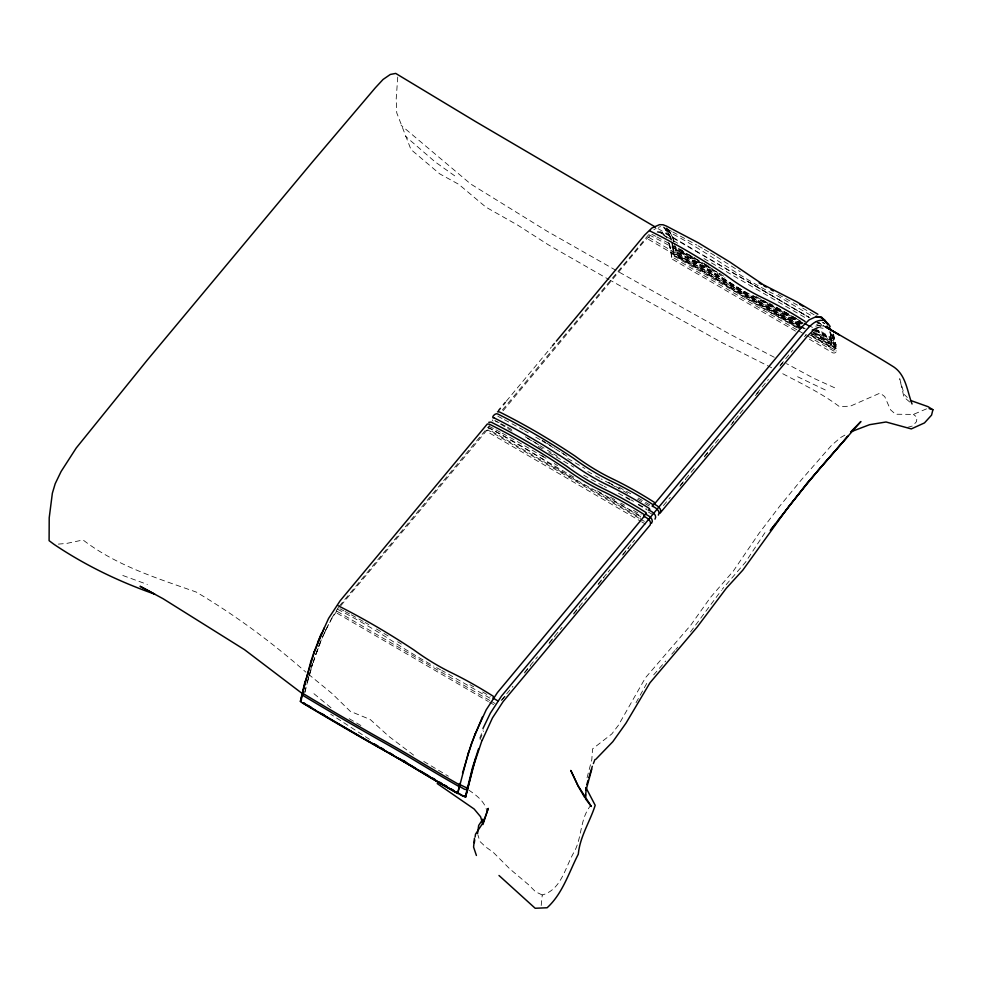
<?xml version="1.0" encoding="UTF-8"?>
<svg xmlns="http://www.w3.org/2000/svg" width="982" height="982" viewBox="0 0 982 982"><rect width="100%" height="100%" fill="white"/><g stroke="black" fill="none" stroke-linecap="round" stroke-linejoin="round"><path stroke-width="0.74" stroke-dasharray="4.91 3.68" d="M397.735 77.05L396.2 99.022L396.74 112.82L410.979 149.546L439.666 173.826L458.79 184.346L485.894 207.128L518.079 225.357L548.079 244.641L609 279.588M809.303 339.158L832.982 352.968C836.271 353.937 837.916 349.592 835.51 347.567L811.414 333.512M541.205 905.539L542.26 894.983C561.864 889.52 565.251 866.48 574.519 851.345C582.117 836.774 580.006 818.792 590.563 805.657M304.85 691.929L306.531 685.055M304.801 692.813L307.329 682.539M587.052 777.805L591.802 759.675L592.551 748.91L611.811 733.935L618.365 725.33L645.419 677.801L690.641 625.301L710.587 597.277L733.259 571.143L759.025 533.349L779.831 506.012L801.668 479.498L831.619 445.239L840.801 437.432L846.914 433.995M799.937 324.772A407.677 372.215 71.5 0 0 789.123 319.359A224.203 204.71 71.5 0 1 752.286 296.871A698.325 637.588 71.5 0 0 676.696 252.742C674.02 250.791 672.289 254.989 675.137 256.081A595.718 543.905 71.5 0 1 730.976 288.683A693.096 632.801 71.5 0 0 784.066 319.887L800.625 329.338M307.403 682.564L312.73 663.906M796.942 329.817L673.333 257.665L671.97 257.935L672.547 259.334L797.47 332.247M312.153 664.728L307.108 682.269L312.583 663.464M807.462 335.954L834.307 351.286L835.13 350.267L834.332 343.725L831.987 334.224M313.111 662.285L318.843 645.898M313.221 662.568L316.413 652.92M315.713 654.613L319.837 643.762M316.462 653.018L319.874 643.885M319.395 644.438L322.194 637.674M318.905 646.058L323.409 635.133M479.707 738.194L483.181 729.786M480.088 739.556L483.463 731.369M322.759 636.545L330.824 619.752M324.048 633.942L327.092 627.265M325.643 630.113L332.714 617.003L338.999 607.968M636.029 702.744L647.666 681.741M331.585 618.427L338.373 607.379M764.953 532.674L745.461 562.232L722.249 589.212M573.795 477.092L489.637 427.968L488.643 428.177L489.478 429.932L640.706 518.201M812.973 332.702A297.669 271.769 71.5 0 1 831.042 344.166L831.975 344.044L831.533 343.123A407.677 372.215 71.5 0 0 814.152 332.542M690.493 631.942L721.34 590.44M339.342 606.103L489.318 425.672M506.307 401.196L551.454 346.977M502.428 409.924L650.293 232.746M340.864 605.636L488.754 428.005M503.091 410.783L644.376 241.106L651.324 234.416M501.188 700.424L512.96 686.283M524.732 672.142L537.485 656.823M549.257 642.682L562.011 627.363M573.795 613.234L586.549 597.915M598.32 583.774L602.248 579.061M603.218 577.882L607.146 573.169M608.128 571.99L610.092 569.634M622.846 554.314L626.774 549.601M627.756 548.422L631.672 543.709M632.654 542.53L634.618 540.174M663.427 505.57L670.301 497.322M680.109 485.538L695.808 466.683M704.634 456.078L714.442 444.294M715.424 443.115L719.352 438.402M732.106 423.082L734.07 420.726M735.052 419.547L738.98 414.834M739.962 413.655L743.877 408.942M756.631 393.622L768.403 379.482M780.187 365.341L792.94 350.022M501.937 700.105L505.865 695.391M524.511 673.001L530.39 665.931M549.036 643.541L554.928 636.471M573.562 614.081L579.454 607.011M598.099 584.621L603.979 577.551M622.625 555.161L628.517 548.091M679.888 486.385L685.78 479.314M704.413 456.925L710.305 449.854M730.903 425.108L733.849 421.573M755.44 395.648L758.386 392.113M779.966 366.188L782.912 362.653M804.491 336.728L806.32 334.531M653.693 674.83L665.759 661.009M671.786 654.098L674.794 650.649M675.8 649.495L677.813 647.187M653.84 229.727L656.111 228.376M926.542 408.856L913.42 414.404L895.51 414.232L890.502 409.776L884.708 396.568L880.068 393.095L850.437 406.118L839.561 406.732C820.989 392.739 800.146 382.968 779.573 372.043M658.406 227.321L660.555 226.646M817.245 323.188L819.332 322.538M815.723 326.184L819.025 325.214M907.466 427.391L912.634 425.942L916.488 421.671L917.053 417.301L913.42 414.404M657.572 231.556L663.783 232.599L808.873 317.149M58.355 544.102L66.727 543.414L83.053 539.965C116.612 565.779 156.96 578.189 196.228 592.048C235.349 615.198 271.756 642.24 305.918 672.167M657.142 232.12L662.531 233.115L666.913 237.914M818.767 325.238L824.217 326.245L818.129 322.538M818.313 327.411L823.64 328.405L815.747 323.802M122.799 575.477L147.361 584.425M660.051 231.899L662.629 232.881L666.336 236.723M659.916 232.415L664.814 235.324M822.253 322.55L824.929 323.569L821.001 321.274M834.577 387.755L813.477 378.156L786.447 363.61M542.26 894.983L535.583 891.803L528.623 884.782L509.621 868.726L493.222 852.302L485.648 846.889L479.916 841.451L477.939 834.933M797.593 376.732L828.378 391.437M796.709 318.659L789.909 315.296A343.479 313.602 71.5 0 1 768.415 303.45M671.516 231.347L666.324 228.646L670.78 233.483M771.656 367.784L720.69 341.92L610.325 280.324M774.258 357.264L729.552 334.003L617.248 271.069M609.797 483.525L606.422 481.769A383.299 187.537 39.8 0 1 601.082 478.921M604.176 486.397L606.434 487.575M672.793 231.998L696.766 245.034M815.846 321.31L823.738 325.68M778.161 294.391L797.544 305.193M768.857 302.91L800.809 321.175M802.957 323.557L782.237 311.932A495.382 452.285 71.5 0 1 761.111 299.633M801.803 323.974L782.384 313.062A495.382 452.285 71.5 0 1 750.899 294.207M801.067 327.693L782.936 317.505A495.382 452.285 71.5 0 1 751.451 298.651A902.667 824.144 71.5 0 0 676.426 254.854L675.383 247.722M618.93 487.109L633.083 495.063M625.865 496.929L629.72 499.102M610.485 497.26L615.628 500.145M620.784 503.042L624.638 505.214M469.912 684.638L473.766 686.811M615.923 270.32L546.974 231.151L470.722 184.015L401.11 125.315M815.809 321.384L823.628 325.877M698.03 245.745L703.038 248.642M802.687 308.09L814.103 314.756M810.506 315.148L777.719 296.012C738.378 276.936 704.143 249.047 664.789 230.009L668.877 234.477L668.533 233.888L670.915 239.645M677.678 243.205L663.206 234.759L665.268 236.453M703.971 258.548L806.541 318.426M699.221 260.709L675.812 248.434L675.739 249.268A902.667 824.144 71.5 0 1 719.953 273.868M704.389 263.728L709.556 266.748M717.449 272.407C707.052 267.018 685.829 252.558 675.874 250.41A902.667 824.144 71.5 0 1 725.072 277.98M814.532 330.148L834.823 341.982C837.216 344.007 835.584 348.352 832.294 347.395L811.242 335.108M812.139 329.805L834.958 343.123C837.364 345.148 835.731 349.494 832.429 348.524L810.076 335.476M801.57 323.827L758.841 299.105A384.416 200.635 40.7 0 1 705.69 267.853A330.787 172.648 40.7 0 0 649.851 235.263L649.286 234.858M799.937 323.753L783.378 314.301A693.096 632.801 71.5 0 1 730.289 283.098A595.718 543.905 71.5 0 0 674.438 250.496C671.602 249.403 673.333 245.218 676.009 247.157A698.325 637.588 71.5 0 1 682.478 250.435M815.674 332.935L834.037 343.651L834.221 345.345L833.067 345.725L812.028 333.438M800.084 324.882L783.526 315.443A693.096 632.801 71.5 0 1 730.424 284.228A595.718 543.905 71.5 0 0 674.585 251.638C671.749 250.545 673.48 246.347 676.144 248.299A698.325 637.588 71.5 0 1 695.477 258.352M813.194 332.542L834.172 344.792L834.369 346.486L833.215 346.855L810.85 333.806M648.709 237.313L799.937 325.582M801.251 326.355L805.191 328.651M798.882 325.766L672.633 252.079L671.283 252.349L671.86 253.749L798.096 327.436M800.195 326.527L804.135 328.835M801.656 328.442L672.78 253.209L671.43 253.491L671.995 254.878L798.243 328.565M648.464 239.363L803.632 329.94M811.12 335.463L835.105 350.009M798.256 330.578L806.148 335.181M638.165 498.021L650.833 505.423M567.78 458.496L584.879 468.475M608.545 482.297L628.271 493.811M637.478 499.187L649.311 506.086M611.111 484.298L618.979 488.889M525.309 436.769L538.455 444.441M630.984 499.85L633.525 501.323M638.595 504.282L646.205 508.725M511.99 431.061L495.554 421.118M538.296 446.405L543.549 449.474M548.815 452.555L573.795 467.137M618.5 493.234L632.973 501.679M638.226 504.748L647.433 510.112M648.402 512.064L653.644 515.133M633.513 510.395L641.123 514.826M597.473 490.914L640.865 516.237M640.694 516.642L597.964 491.921A383.299 187.537 39.8 0 1 544.814 460.681A329.829 161.379 39.8 0 0 488.962 428.078L487.465 426.593M639.147 518.3L487.919 430.03L486.925 430.226L487.759 431.994L640.301 521.037M640.46 519.061L644.413 521.368M641.614 521.798L645.555 524.106M482.641 691.991L490.251 696.434M489.908 698.141L447.191 673.407A384.416 175.238 38.9 0 1 441.863 670.546M337.231 611.405L489.773 700.448M491.086 701.209L495.038 703.517M337.145 613.271L488.373 701.541M489.687 702.314L493.627 704.61M349.211 718.701L361.057 725.612M658.05 228.634L809.278 317.591L748.1 281.724M423.758 761.443L448.369 776.197M704.29 249.367L709.299 252.313M710.538 253.049L715.522 256.057M716.774 256.805L740.244 271.719M369.539 739.348L330.639 714.172M468.66 790.007C476.798 795.555 485.918 802.22 487.084 812.777M337.612 609.184L338.176 609.577A330.787 150.786 38.9 0 1 394.028 642.179A384.416 175.238 38.9 0 0 433.872 666.14M454.691 175.827L435.198 161.956L405.615 136.412M815.355 328.933A297.669 271.769 71.5 0 1 830.355 338.581L831.275 338.459L830.833 337.538A407.677 372.215 71.5 0 0 820.473 331.081M413.606 755.109L388.97 736.475L370.251 719.524L350.292 711.324L331.83 693.341L307.108 673.124M313.958 693.709L332.039 708.636M666.127 227.861L668.558 230.021L672.596 237.337M666.066 228.106L668.546 230.156M663.722 226.977L668.361 232.059L671.749 240.971M663.648 227.579L668.263 232.636L671.639 241.498M909.737 402.031L903.943 397.059L899.708 378.696L904.189 394.469L907.343 397.452M497.8 416.098L498.132 416.429A499.445 244.371 39.8 0 1 503.152 419.056M492.976 421.069L492.228 419.879M668.607 229.911L672.609 237.079M666.422 228.524L668.619 231.58L672.019 240.529M833.522 333.954L836.627 350.955M833.227 334.273L835.854 344.682M833.055 334.96L836.443 351.556M832.748 335.574L836.112 352.072M831.717 333.88L834.27 344.473M831.656 334.138L834.921 350.93M672.67 236.981L674.143 242.014M672.584 237.202L674.118 242.259M669.503 243.781L671.97 257.935M669.38 243.99L671.921 258.389M668.705 242.493L671.16 252.227M489.245 425.979L489.687 426.581A499.445 244.371 39.8 0 1 494.707 429.208M830.023 331.585L831.177 337.624M829.9 331.891L831.091 337.747M674.499 243.364L675.321 247.82M672.044 242.419L673.713 253.135M671.921 242.935L672.842 247.795M834.332 344.24L835.044 350.734M831.202 337.292L831.889 344.166M673.198 246.347L673.996 252.742M672.805 247.255L673.615 254.142M676.095 254.424L694.74 263.274L734.794 286.658L755.207 300.222A343.479 313.602 71.5 0 0 790.596 320.881L797.409 324.244A297.669 271.769 71.5 0 1 799.508 325.312M651.888 234.317A500.894 261.433 40.7 0 1 655.669 236.294M656.921 236.944A500.894 261.433 40.7 0 1 687.044 253.626M688.296 254.363A500.894 261.433 40.7 0 1 693.292 257.309M694.544 258.045A500.894 261.433 40.7 0 1 700.792 261.801M702.044 262.562A500.894 261.433 40.7 0 1 707.028 265.619M708.268 266.392A500.894 261.433 40.7 0 1 713.251 269.498M719.462 273.45A500.894 261.433 40.7 0 1 724.421 276.654M767.237 302.738A343.479 313.602 71.5 0 1 762.572 299.866M759.81 298.823A495.382 452.285 71.5 0 1 755.919 296.38M494.768 420.468A499.445 244.371 39.8 0 1 499.789 423.095M501.041 423.758A499.445 244.371 39.8 0 1 506.061 426.446M507.313 427.121A499.445 244.371 39.8 0 1 513.586 430.546M527.371 438.303A499.445 244.371 39.8 0 1 538.639 444.895M539.879 445.644A499.445 244.371 39.8 0 1 544.887 448.639M547.379 450.161A499.445 244.371 39.8 0 1 551.123 452.457M553.615 453.991A499.445 244.371 39.8 0 1 557.359 456.323M504.404 419.719A499.445 244.371 39.8 0 1 510.677 423.07M511.941 423.758A499.445 244.371 39.8 0 1 523.222 429.993M524.474 430.693A499.445 244.371 39.8 0 1 528.23 432.829M535.742 437.162A499.445 244.371 39.8 0 1 540.751 440.108M542.003 440.844A499.445 244.371 39.8 0 1 553.247 447.645M555.738 449.179A499.445 244.371 39.8 0 1 560.722 452.285M563.214 453.856A499.445 244.371 39.8 0 1 566.945 456.225M603.046 485.808A383.299 187.537 39.8 0 1 583.062 474.809M599.744 478.197A383.299 187.537 39.8 0 1 593.079 474.527M591.753 473.778A383.299 187.537 39.8 0 1 587.752 471.52M803.129 323.066A297.669 271.769 71.5 0 0 796.856 319.801L790.044 316.425A343.479 313.602 71.5 0 1 758.092 298.037M815.49 330.075A297.669 271.769 71.5 0 1 830.49 339.711L831.423 339.588L830.981 338.68A407.677 372.215 71.5 0 0 817.122 330.136M542.248 440.317A329.829 161.379 39.8 0 1 545.722 442.501M546.888 443.238A329.829 161.379 39.8 0 1 554.977 448.467M564.895 454.776A383.299 187.537 39.8 0 1 561.581 452.702M788.436 313.774A224.203 204.71 71.5 0 1 773.656 305.942M798.194 319.715A407.677 372.215 71.5 0 0 788.583 314.915A224.203 204.71 71.5 0 1 760.559 298.749M810.076 326.098A407.677 372.215 71.5 0 1 812.433 327.436M440.525 669.822A384.416 175.238 38.9 0 1 436.536 667.625M340.079 608.828A500.894 228.327 38.9 0 1 343.835 610.816M345.087 611.479A500.894 228.327 38.9 0 1 350.095 614.18M351.347 614.855A500.894 228.327 38.9 0 1 363.868 621.79M365.12 622.49A500.894 228.327 38.9 0 1 368.876 624.626M376.388 628.971A500.894 228.327 38.9 0 1 382.649 632.654M383.888 633.402A500.894 228.327 38.9 0 1 388.897 636.397M397.636 641.737A500.894 228.327 38.9 0 1 401.38 644.057M495.959 429.87A499.445 244.371 39.8 0 1 500.98 432.546M502.232 433.222A499.445 244.371 39.8 0 1 546.041 458.557M541.904 455.611A329.829 161.379 39.8 0 1 546.532 458.619M557.555 465.615A383.299 187.537 39.8 0 1 554.241 463.541"/><path stroke-width="1.47" d="M585.591 794.487L585.456 797.286L586.156 789.798L591.778 769.09M585.775 790.314L585.898 787.515L595.19 805.289C590.047 821.603 579.969 836.443 578.3 854.156C568.909 872.421 562.674 893.595 547.109 907.761L535.178 908.264L498.991 875.49M439.457 782.507L462.277 795.825L465.664 796.991L464.879 796.058M474.429 838.309L473.582 847.073L476.405 855.469M474.343 842.679L474.736 839.856M475.116 837.032L475.509 834.209L482.628 823.395M477.547 833.632L478.664 825.469L482.874 819.123M448.921 788.313A297.669 53.507 27.2 0 0 457.281 793.063L457.784 793.456L456.875 793.088A407.677 73.282 27.2 0 1 415.14 768.538A224.215 40.299 27.2 0 0 377.628 746.836A698.337 125.524 27.2 0 1 302.039 702.719L300.394 701.443L305.095 681.226M300.394 701.443L310.938 661.168M301.106 701.541L301.928 695.894M303.094 694.826L302.235 694.507L305.021 682.834M459.858 783.476L457.686 793.468L468.328 752.801M465.235 797.016L472.526 767.482L478.615 748.615M465.517 797.04L475.681 758.165M465.664 796.991L472.858 767.814L482.088 740.158M910.51 400.435L928.088 406.683L932.9 409.74L931.562 415.128L924.467 422.923L911.284 428.913L886.046 421.99L869.61 424.678L850.572 431.933M305.39 681.373L314.375 652.048L324.33 627.817M462.51 773.129L471.606 743.116L482.395 716.995M586.757 784.679L588.034 780.432M588.893 777.597L592.318 766.267M310.975 661.303L314.179 651.582M468.402 752.924L475.116 733.959M482.825 823.517L488.263 808.395L482.935 824.524L480.579 816.729L474.122 808.996L437.211 783.55M314.203 651.766L321.175 633.783M593.374 763.579L594.945 759.54M317.616 642.658L328.602 618.378L340.091 600.837L487.305 424.015L489.294 424.15A387.043 189.366 39.8 0 1 564.883 468.267A125.119 61.215 39.8 0 0 602.015 490.914A226.106 110.622 39.8 0 1 644.131 514.519L644.646 515.795L497.42 692.605L486.2 709.826L475.116 734.033M482.125 740.489L492.436 717.965L503.103 701.614L650.28 524.867C651.987 520.693 646.794 517.539 643.652 516.311M482.96 728.509L490.337 713.19L501.507 696.078L806.099 330.247C810.371 325.472 815.735 319.666 822.769 320.377M660.064 513.046C662.838 509.142 656.921 505.055 653.816 504.097M488.766 422.309L491.012 422.088A387.043 189.366 39.8 0 1 566.602 466.205A125.119 61.215 39.8 0 0 603.734 488.864A226.106 110.622 39.8 0 1 645.849 512.457L646.475 513.476L645.739 513.684M654.196 503.545L654.933 503.324L654.294 502.318A226.106 110.622 39.8 0 0 612.179 478.7A125.119 61.215 39.8 0 1 575.059 456.065A387.043 189.366 39.8 0 0 499.457 411.937L497.481 411.814M775.67 523.48L770.293 530.501L807.511 482.776L847.724 436.389L807.511 482.776L777.462 521.135M498.463 410.636L500.427 408.279M503.361 404.731L505.325 402.375M552.436 345.799L554.4 343.442M556.364 341.085L644.695 234.993L651.876 228.045L659.487 224.669L663.108 224.78L666.496 226.106L698.411 242.861L729.749 261.961L763.284 284.694L796.856 301.879L817.871 314.252M654.81 503.582L802.036 326.76L809.205 319.801L815.723 316.842M660.444 512.653L807.609 335.893L813.992 329.743M658.357 515.108C661.119 511.205 655.203 507.117 652.109 506.16M654.982 519.159C657.756 515.243 651.839 511.156 648.734 510.198M651.618 523.197C654.38 519.294 648.476 515.206 645.37 514.249M595.743 759.368L612.817 741.692L626.013 723.133L649.937 682.846L697.159 627.044L726.324 588.218L742.773 570.198L789.123 505.939L819.933 468.181L860.907 421.523L851.406 431.159M812.188 330.222L818.313 327.411M644.523 515.857L644.032 515.746M816.042 316.29L821.86 317.37L826.549 322.71M816.017 316.474L821.836 317.554M815.968 316.634L821.762 317.714L826.463 322.857M302.235 694.507L303.536 695.808A698.337 125.524 27.2 0 0 379.138 739.925A224.215 40.299 27.2 0 1 416.638 761.627A407.677 73.282 27.2 0 0 458.373 786.177L459.097 786.361M302.652 702.768L303.291 703.002A902.667 162.251 27.2 0 0 315.578 710.305M929.132 408.622L932.9 409.74M302.996 692.862L302.284 692.764L303.929 694.041A698.337 125.524 27.2 0 0 379.518 738.157A224.215 40.299 27.2 0 1 417.031 759.859A407.677 73.282 27.2 0 0 458.766 784.409L459.674 784.778L459.159 784.385M463.197 795.911L463.897 795.874M649.753 230.893L650.329 231.151A388.16 202.587 40.7 0 1 725.919 275.279A125.475 65.487 40.7 0 0 763.014 297.963A226.756 118.356 40.7 0 1 805.166 321.531M494.376 418.037C490.043 418.565 495.247 412.317 497.751 413.999A387.043 189.366 39.8 0 1 573.341 458.115A125.119 61.215 39.8 0 0 610.473 480.775A226.106 110.622 39.8 0 1 652.576 504.367L653.214 505.386L652.478 505.607M649.114 509.646L649.851 509.437L649.212 508.418A226.106 110.622 39.8 0 0 607.097 484.801A125.119 61.215 39.8 0 1 569.977 462.166A387.043 189.366 39.8 0 0 494.376 418.037M770.968 289.69L773.362 290.967M827.691 327.853C849.074 340.742 871.034 352.698 892.135 365.93C906.03 373.982 906.877 390.554 912.057 404.019M371.626 743.178L381.654 748.861A343.479 61.743 27.2 0 1 417.043 769.52L423.451 773.374A297.669 53.507 27.2 0 0 447.878 787.711M366.519 740.281L370.349 742.453M365.243 739.544L302.702 702.817M799.741 304.395L802.822 306.163M763.849 285.713L766.206 287.063M826.23 327.374L839.266 334.862L824.733 326.392M804.614 323.397L809.684 326.355M492.792 697.907L497.862 700.878M459.097 784.188L467.555 788.313L466.757 787.38M458.704 785.956L464.523 789.27L467.039 789.749M403.234 760.424L405.861 761.958M419.645 770.526L428.827 775.878M432.755 778.174L435.382 779.708M439.322 782.003L441.937 783.538M444.564 785.072L447.191 786.594M451.119 788.902L453.745 790.424M456.36 791.958L462.927 795.788M655.411 227.088L475.57 121.572L395.709 73.417L390.333 74.448L383.078 79.444L375.419 87.693L312.669 161.674L147.177 360.198L76.24 447.988L61.093 471.507L55.201 483.709L52.365 493.197L49.21 517.796L49.1 540.677L54.157 544.445C85.422 565.472 119.276 581.725 154.751 594.171L140.082 586.266L163.073 598.713L244.518 649.679L302.493 693.734M438.193 781.77L410.12 765.26A495.382 89.043 27.2 0 0 400.951 759.872M759.123 282.926L761.48 284.326M415.705 768.231L412.415 766.255A693.096 124.579 27.2 0 0 399.293 758.497M493.357 696.348L493.185 696.226A226.756 103.368 38.9 0 0 451.106 672.572A125.475 57.202 38.9 0 1 413.938 649.974A388.16 176.944 38.9 0 0 338.348 605.845M826.77 326.196L829.152 328.172M585.395 798.673L591.348 806.492L577.956 785.551L570.8 770.428L578.189 786.251L584.671 797.433M827.986 323.459L830.158 326.503M824.364 319.445L826.574 322.538M829.299 327.423L831.41 330.382M826.5 322.145L827.765 324.858M371.957 743.153A902.667 162.251 27.2 0 0 378.315 746.799A495.382 89.043 27.2 0 1 387.951 752.322M370.693 742.429A902.667 162.251 27.2 0 1 366.887 740.244M365.611 739.52A902.667 162.251 27.2 0 1 352.98 732.228M351.728 731.492A902.667 162.251 27.2 0 1 347.947 729.307M346.695 728.57A902.667 162.251 27.2 0 1 334.175 721.267M332.935 720.543A902.667 162.251 27.2 0 1 329.203 718.345M327.951 717.609A902.667 162.251 27.2 0 1 319.285 712.502M389.019 752.936A495.382 89.043 27.2 0 1 399.625 759.098M323.962 714.871A595.718 107.075 27.2 0 1 321.654 713.509M311.306 707.384A595.718 107.075 27.2 0 1 307.882 705.346M305.598 703.984A595.718 107.075 27.2 0 1 303.328 702.633M373.774 743.62A693.096 124.579 27.2 0 1 378.242 746.197M380.476 747.486A693.096 124.579 27.2 0 1 383.815 749.426M389.363 752.666A693.096 124.579 27.2 0 1 392.677 754.606"/></g></svg>
